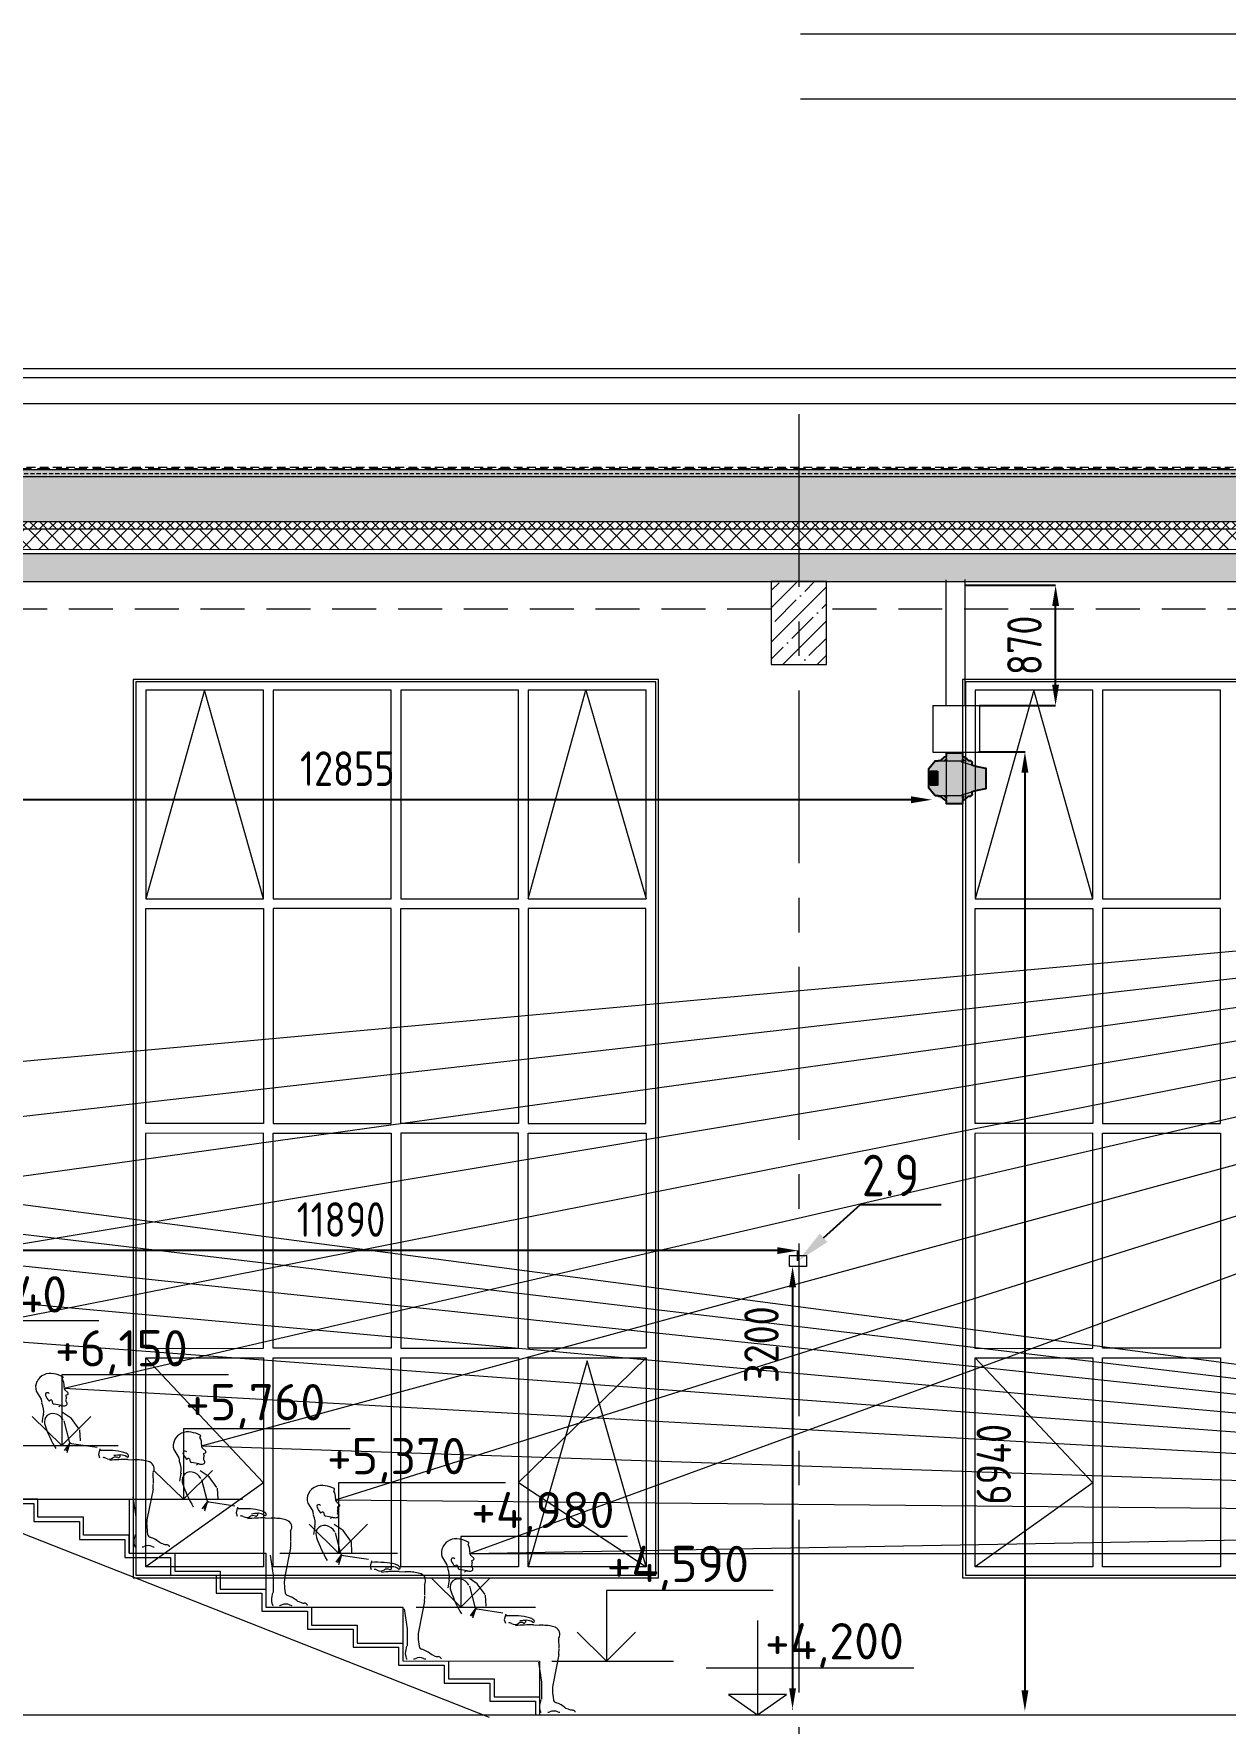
# Model space of a CAD drawing. Header units: millimetres. Extents: x 304092 to 9387535, y -16707 to 344175.
# Drawn here: x 514773 to 523392, y 161274 to 173497 of the extents above; entities that cross this region are included whole.
import ezdxf
from ezdxf import colors
from ezdxf.entities.mleader import LeaderData, LeaderLine
from ezdxf.math import Vec2, Vec3

# ---------------------------------------------------------------- set-up
doc = ezdxf.new("R2010")
doc.units = ezdxf.units.MM
for name, pattern in [('ADSK_Штрих_ш3 п1_5', [4.5, 3, -1.5]), ('CENTER', [2, 1.25, -0.25, 0.25, -0.25]), ('CONTI', [0]), ('DASHED', [19.05, 12.7, -6.35]), ('DOGSL_1', [0]), ('HIDDEN2', [4.7625, 3.175, -1.5875])]:
    doc.linetypes.add(name, pattern=pattern)
for name, color, linetype, lineweight in [('24_Фасад_разрез_тонкая', 7, 'Continuous', 9), ('Lighting-Moving Light', 7, 'Continuous', 5), ('None', 7, 'Continuous', 5), ('АР_Выноски АПР', 5, 'Continuous', 5), ('АР_Окна', 4, 'Continuous', 9), ('АР_Оси', 7, 'Continuous', 25), ('АР_Отметки', 7, 'Continuous', 5), ('СТЕНЫ кирпич ЛИДЕР', 250, 'Continuous', 15), ('Штриховка', 7, 'Continuous', 5), ('Штриховка в сечении', 7, 'Continuous', 18)]:
    doc.layers.add(name, color=color, linetype=linetype, lineweight=lineweight)
doc.layers.add('EI_DIMS_DETAIL', color=7, linetype='Continuous')
doc.layers.add('PDF _0', color=7, linetype='Continuous')
doc.layers.add('Lighting-Input-2D', color=1, linetype='Continuous', lineweight=25, true_color=0xff0000)
doc.layers.add('АР_лестницы', color=7, linetype='Continuous', lineweight=15, true_color=0xff24ff)
doc.styles.add('PDF ISOCPEUR', font='isocpeur.ttf')
doc.styles.get("Standard").update_dxf_attribs({"font": 'GOST.TTF'})
doc.styles.add('ГОСТ 2.304', font='CS_Gost2304.shx', dxfattribs={"oblique": 10})
doc.dimstyles.get("Standard").update_dxf_attribs({"dimtxt": 250, "dimasz": 150, "dimexe": 0.18, "dimexo": 0.0625, "dimgap": 100, "dimtad": 1, "dimdec": 0, "dimrnd": 5, "dimzin": 0, "dimdsep": 46, "dimtxsty": 'Standard', "dimcen": 0.09, "dimadec": 0, "dimazin": 0, "dimtfac": 1, "dimtdec": 0, "dimtofl": 0, "dimtmove": 0, "dimatfit": 3, "dimfxl": 1, "dimtolj": 1, "dimtzin": 0, "dimarcsym": 0})
doc.dimstyles.new('СПДС', dxfattribs={"dimscale": 100, "dimtxt": 2.5, "dimasz": 2.5, "dimexe": 2, "dimexo": 0.625, "dimgap": 1, "dimtad": 1, "dimdec": 0, "dimrnd": 5, "dimtxsty": 'ГОСТ 2.304', "dimblk": 'OBLIQUE', "dimblk1": 'OBLIQUE', "dimblk2": 'OBLIQUE', "dimcen": 2.5, "dimdle": 2, "dimadec": 0, "dimazin": 2, "dimtfac": 0.75, "dimtdec": 4, "dimtmove": 1, "dimatfit": 3, "dimfxl": 1, "dimtfill": 1, "dimtolj": 1, "dimarcsym": 1})
pattern_1 = [(45, (66643.46, -131420.6), (-123.743687, 123.743687), []), (45, (66767.2, -131420.6), (-123.743687, 123.743687), [218.75, -43.75, 0, -43.75])]

# ---------------------------------------------------------------- blocks, each defined once
blk = doc.blocks.new('A$Cd8d14d9d')
at = {"lineweight": 9, "ltscale": 150}
for p, q in [((0, 682), (0, 0)), ((-372, 341), (1132, 341)), ((-380, 0), (380, 0))]:
    blk.add_line(p, q, dxfattribs=at)
blk.add_lwpolyline([(0, 0), (210, 147), (-210, 147), (0, 0)], dxfattribs=at)
blk = doc.blocks.new('Sentado')
at = {"linetype": 'DOGSL_1', "lineweight": 9, "transparency": 33554687}
for p, q in [((2790, 11712), (2830, 11802)), ((974, 10889), (1322, 10319)), ((2963, 10983), (3165, 10787)), ((3050, 10618), (3171, 10664)), ((1971, 10265), (1896, 10219)), ((2059, 10254), (2111, 10050)), ((2708, 9894), (2214, 9986)), ((3057, 10289), (3038, 10259)), ((3039, 10542), (3075, 10442)), ((6797, 6420), (6658, 6447)), ((7319, 6140), (7736, 6120)), ((9077, 4079), (8682, 2079)), ((7827, 949), (7749, 579))]:
    blk.add_line(p, q, dxfattribs=at)
at = {"lineweight": 9, "transparency": 33554687}
for p, q in [((3425, 8987), (2805, 9404)), ((2884, 8817), (3260, 7396)), ((3964, 8253), (3425, 8987)), ((4043, 7436), (4007, 8213)), ((3329, 7322), (2921, 6779)), ((3291, 7277), (3049, 6733)), ((3314, 7300), (3102, 6605)), ((3425, 7249), (5196, 6990)), ((5396, 6887), (5298, 6487)), ((5298, 6487), (5374, 6268)), ((9101, 4510), (9088, 5206)), ((7669, 3550), (7874, 2163)), ((7874, 2163), (7874, 981))]:
    blk.add_line(p, q, dxfattribs=at)
at = {"linetype": 'DOGSL_1', "lineweight": 9, "transparency": 33554687}
for centre, radius, start, end in [((1939, 11098), 1016, 75.83024, 153.53111), ((1939, 10204), 1895, 62.8769, 82.4464), ((2774, 11834), 64.1, 330.49799, 63.97913), ((1730, 10656), 122, 139.18709, 210.24487), ((2819, 11077), 1289, 201.98834, 221.22925), ((1749, 10614), 165, 41.4408, 132.28345), ((2063, 11283), 844, 356.15021, 30.59104), ((3146, 11155), 251, 163.48421, 223.2568), ((3097, 10573), 65.5, 135.97728, 207.34866), ((3108, 10711), 94.6, 354.55518, 54.52964), ((3117, 10740), 93.2, 304.91904, 336.16299), ((949, 10119), 424, 356.20892, 28.24292), ((109, 9485), 1385, 349.715, 24.18256), ((1876, 10240), 28.6, 203.61273, 312.9902), ((2009, 10212), 64.6, 39.89127, 126.01247), ((2234, 10136), 151, 215.37837, 258.47928), ((2708, 9695), 196, 84.25864, 145.16077), ((2916, 10873), 1001, 258.00946, 273.08389), ((2963, 10051), 177, 272.27405, 312.05887), ((3135, 10214), 108, 156.64481, 219.43782), ((3028, 10423), 51.2, 293.05493, 21.87092), ((2990, 10326), 76.7, 331.29785, 40.41789), ((3288, 10330), 300, 217.89586, 228.55344), ((3013, 10001), 107, 310.18784, 354.99676), ((2961, 10012), 160, 352.89493, 36.21355), ((5843, 8216), 4491, 166.57761, 173.78009), ((2289, 8736), 741, 154.92025, 199.01193), ((10079, 11483), 9001, 199.39114, 210.55596), ((2126, 8742), 594, 77.17319, 148.71125), ((2118, 8514), 819, 27.289, 80.19049), ((5809, -952), 7730, 86.44231, 93.28277), ((5660, 6029), 250, 57.91765, 107.67437), ((6030, 6619), 447, 237.9171, 307.24628), ((7132, -2959), 9101, 88.82567, 96.62397), ((6187, 3840), 2925, 72.99943, 87.99907), ((6474, 5951), 358, 63.44314, 119.14853), ((11783, -41713), 48432, 95.86208, 96.42117), ((6667, 6398), 131, 255.60486, 9.39341), ((6826, 5706), 759, 55.90933, 89.17058), ((6890, 5990), 665, 46.06625, 76.79908), ((7312, 6394), 84.1, 224.12047, 306.88193), ((7282, 6397), 100, 14.70628, 46.06335), ((7332, 6366), 50, 306.87726, 350.32626), ((7232, 6383), 152, 350.32834, 14.70837), ((7844, 2664), 3457, 83.25461, 91.80514), ((8265, 5498), 600, 73.2267, 91.4309), ((8079, 3657), 2442, 71.74488, 81.51806), ((8657, 5506), 500, 326.57718, 68.56634), ((1361, 4780), 7747, 354.81024, 357.58261), ((10332, 1683), 1697, 166.51143, 183.51819), ((14703, 1891), 6073, 182.93919, 188.86362), ((8598, 454), 858, 171.62169, 203.00763), ((7861, 134), 54.5, 195.6293, 274.03668), ((8252, 848), 771, 274.54236, 285.94754), ((8741, -497), 664, 66.28297, 114.69451), ((8950, 993), 250, 188.86343, 251.5233), ((8210, -1222), 2085, 49.04259, 71.52352), ((9166, 487), 408, 247.18005, 269.39294), ((9016, -1707), 2135, 69.91363, 74.78137), ((10064, 996), 765, 245.71335, 267.24252), ((10027, 1), 231, 35.37014, 89.8565), ((10192, 109), 34.2, 299.20462, 47.34081)]:
    blk.add_arc(centre, radius, start, end, dxfattribs=at)
at = {"lineweight": 9, "transparency": 33554687}
for centre, radius, start, end in [((1794, 11153), 862, 152.98476, 197.8519), ((3454, 7447), 200, 194.84898, 261.67912)]:
    blk.add_arc(centre, radius, start, end, dxfattribs=at)
blk = doc.blocks.new('_Oblique')
at = {"color": 0, "linetype": 'ByBlock', "lineweight": -2}
blk.add_line((-0.5, -0.5), (0.5, 0.5), dxfattribs=at)
blk = doc.blocks.new('*D74')
at = {"layer": 'Defpoints', "color": 0, "lineweight": 9, "ltscale": 100, "transparency": 16777216}
for p in [(532004, 167637), (527132, 163580), (517925, 162502, -1900), (517926, 162502, -1900), (531849, 162502)]:
    blk.add_point(p, dxfattribs=at)
at = {"layer": 'EI_DIMS_DETAIL', "color": 0, "lineweight": -2, "ltscale": 100, "transparency": 16777216}
blk.add_arc((517924, 162502), 9271, 0, 20.0369, dxfattribs=at)
at = {"layer": 'EI_DIMS_DETAIL', "color": 0, "lineweight": -2, "ltscale": 100, "transparency": 16777216, "xscale": 250, "yscale": 250, "zscale": 250}
for p, rotation in [((526634, 165679), 110.0368839737854), ((527195, 162502), 270)]:
    blk.add_blockref('_Oblique', p, dxfattribs=dict(at, rotation=rotation))
at = {"layer": 'EI_DIMS_DETAIL', "color": 0, "lineweight": 9, "ltscale": 100, "transparency": 16777216, "insert": (527275, 164154), "char_height": 250, "attachment_point": 5, "rotation": 280.0184, "style": 'ГОСТ 2.304', "bg_fill": 3, "box_fill_scale": 1.1, "bg_fill_color": 256, "bg_fill_true_color": 13158600, "bg_fill_transparency": 0}
blk.add_mtext('\\A1;20°', dxfattribs=at)
blk = doc.blocks.new('*D76')
at = {"layer": 'Defpoints', "color": 0, "lineweight": 9, "transparency": 16777216}
for p in [(521607, 168302), (521943, 161362), (521943, 161362)]:
    blk.add_point(p, dxfattribs=at)
at = {"layer": 'EI_DIMS_DETAIL', "color": 0, "lineweight": -2, "transparency": 16777216}
for p, q in [((521607, 168302), (521944, 168302)), ((521943, 168152), (521943, 161512)), ((521943, 161362), (521943, 161362))]:
    blk.add_line(p, q, dxfattribs=at)
at = {"layer": 'EI_DIMS_DETAIL', "color": 0, "lineweight": 9, "transparency": 16777216}
for points in [[(521918, 168152), (521968, 168152), (521943, 168302)], [(521918, 161512), (521968, 161512), (521943, 161362)]]:
    blk.add_solid(points, dxfattribs=at)
at = {"layer": 'EI_DIMS_DETAIL', "color": 0, "lineweight": 9, "transparency": 16777216, "insert": (521718, 163148), "char_height": 250, "attachment_point": 5, "rotation": 90}
blk.add_mtext('\\A1;6940', dxfattribs=at)
blk = doc.blocks.new('*D77')
at = {"layer": 'Defpoints', "color": 0, "lineweight": 9, "transparency": 16777216}
for p in [(508416, 167956, -950), (508416, 167955), (521269, 167955)]:
    blk.add_point(p, dxfattribs=at)
at = {"layer": 'EI_DIMS_DETAIL', "color": 0, "lineweight": -2, "transparency": 16777216}
for p, q in [((508416, 167956), (508416, 167954)), ((521119, 167955), (508566, 167955)), ((521269, 167955), (521269, 167955))]:
    blk.add_line(p, q, dxfattribs=at)
at = {"layer": 'EI_DIMS_DETAIL', "color": 0, "lineweight": 9, "transparency": 16777216}
for points in [[(508566, 167980), (508566, 167930), (508416, 167955)], [(521119, 167980), (521119, 167930), (521269, 167955)]]:
    blk.add_solid(points, dxfattribs=at)
at = {"layer": 'EI_DIMS_DETAIL', "color": 0, "lineweight": 9, "transparency": 16777216, "insert": (517041, 168180), "char_height": 250, "attachment_point": 5}
blk.add_mtext('\\A1;12855', dxfattribs=at)
blk = doc.blocks.new('*D78')
at = {"layer": 'Defpoints', "color": 0, "lineweight": 9, "transparency": 16777216}
for p in [(521512, 169507), (522165, 169507), (521615, 168637)]:
    blk.add_point(p, dxfattribs=at)
at = {"layer": 'EI_DIMS_DETAIL', "color": 0, "lineweight": -2, "transparency": 16777216}
for p, q in [((521512, 169507), (522165, 169507)), ((522165, 168787), (522165, 169357)), ((521615, 168637), (522165, 168637))]:
    blk.add_line(p, q, dxfattribs=at)
at = {"layer": 'EI_DIMS_DETAIL', "color": 0, "lineweight": 9, "transparency": 16777216}
for points in [[(522140, 169357), (522190, 169357), (522165, 169507)], [(522140, 168787), (522190, 168787), (522165, 168637)]]:
    blk.add_solid(points, dxfattribs=at)
at = {"layer": 'EI_DIMS_DETAIL', "color": 0, "lineweight": 9, "transparency": 16777216, "insert": (521940, 169072), "char_height": 250, "attachment_point": 5, "rotation": 90}
blk.add_mtext('\\A1;870', dxfattribs=at)
blk = doc.blocks.new('Group-202')
at = {"layer": 'Lighting-Input-2D', "linetype": 'Continuous', "lineweight": 0, "true_color": 0x00ffff}
blk.add_hatch(color=4, dxfattribs=at).paths.add_polyline_path([(-52, -122), (48, -122), (48, -172), (-52, -172)])
at = {"layer": 'Lighting-Moving Light', "linetype": 'Continuous', "lineweight": 0, "true_color": 0x00ffff, "transparency": 33554687}
h = blk.add_hatch(color=4, dxfattribs=at)
edge = h.paths.add_edge_path()
edge.add_line((127, -139), (71, -186))
edge.add_line((71, -186), (-71, -186))
edge.add_line((-71, -186), (-127, -139))
edge.add_line((-127, -139), (-127, -119))
edge.add_line((-127, -119), (-130, -116))
edge.add_line((-130, -116), (-130, -100))
edge.add_arc((-125, -90), 11.3, 231.4619, 243.69, ccw=False)
edge.add_arc((-52, -11), 119, 216.854, 227.8944, ccw=False)
edge.add_arc((-40, 0), 135, 204.9608, 217.5053, ccw=False)
edge.add_line((-162, -57), (-185, -57))
edge.add_line((-185, -57), (-185, 57))
edge.add_line((-185, 57), (-162, 57))
edge.add_arc((-40, 0), 135, 132.7569, 154.9971, ccw=False)
edge.add_arc((-129, 96), 4.36, 103.059, 133.878, ccw=False)
edge.add_line((-130, 100), (-130, 116))
edge.add_line((-130, 116), (-118, 127))
edge.add_arc((0, 1670), 1548, 265.6232, 266.354)
edge.add_line((-98, 125), (-87, 164))
edge.add_line((-87, 164), (-87, 164))
edge.add_line((-87, 164), (-75, 225))
edge.add_arc((-74, 225), 0.993, 89.652, 168.5638, ccw=False)
edge.add_line((-74, 226), (74, 226))
edge.add_arc((74, 225), 0.993, 11.4362, 90.348, ccw=False)
edge.add_line((75, 225), (87, 164))
edge.add_line((87, 164), (87, 164))
edge.add_line((87, 164), (98, 125))
edge.add_arc((0, 1670), 1548, 273.646, 274.3768)
edge.add_line((118, 127), (130, 116))
edge.add_line((130, 116), (130, 100))
edge.add_arc((129, 96), 4.36, 46.122, 76.941, ccw=False)
edge.add_arc((40, 0), 135, 25.0029, 47.2431, ccw=False)
edge.add_line((162, 57), (185, 57))
edge.add_line((185, 57), (185, -57))
edge.add_line((185, -57), (162, -57))
edge.add_arc((40, 0), 135, 322.4947, 335.0392, ccw=False)
edge.add_arc((52, -11), 119, 312.1056, 323.146, ccw=False)
edge.add_arc((125, -90), 11.3, 296.31, 308.5381, ccw=False)
edge.add_line((130, -100), (130, -116))
edge.add_line((130, -116), (127, -119))
edge.add_line((127, -119), (127, -139))
edge = h.paths.add_edge_path()
edge.add_line((130, 71), (130, 57))
edge.add_line((130, 57), (142, 57))
edge.add_arc((60, 0), 100, 34.7913, 44.4762)
edge.add_arc((129, 68), 3.3, 40.9213, 76.795)
edge = h.paths.add_edge_path()
edge.add_arc((-60, 0), 100, 135.5238, 145.2087)
edge.add_line((-142, 57), (-130, 57))
edge.add_line((-130, 57), (-130, 71))
edge.add_arc((-129, 68), 3.3, 103.205, 139.0787)
edge = h.paths.add_edge_path()
edge.add_line((-130, -71), (-130, -57))
edge.add_line((-130, -57), (-142, -57))
edge.add_arc((-60, 0), 100, 214.728, 224.4692)
edge.add_arc((-128, -67), 4.96, 223.9551, 248.3394)
edge = h.paths.add_edge_path()
edge.add_arc((60, 0), 100, 315.5308, 325.272)
edge.add_line((142, -57), (130, -57))
edge.add_line((130, -57), (130, -71))
edge.add_arc((128, -67), 4.96, 291.6606, 316.0449)
h = blk.add_hatch(color=4, dxfattribs=at)
edge = h.paths.add_edge_path()
edge.add_line((0, -186), (-71, -186))
edge.add_line((-71, -186), (-127, -139))
edge.add_line((-127, -139), (-127, 45))
edge.add_line((-127, 45), (-121, 51))
edge.add_line((-121, 51), (-87, 164))
edge.add_line((-87, 164), (-87, 164))
edge.add_line((-87, 164), (-75, 225))
edge.add_arc((-74, 225), 0.993, 89.652, 168.5638, ccw=False)
edge.add_line((-74, 226), (74, 226))
edge.add_arc((74, 225), 0.993, 11.4362, 90.348, ccw=False)
edge.add_line((75, 225), (87, 164))
edge.add_line((87, 164), (87, 164))
edge.add_line((87, 164), (121, 51))
edge.add_line((121, 51), (127, 45))
edge.add_line((127, 45), (127, -139))
edge.add_line((127, -139), (71, -186))
edge.add_line((71, -186), (0, -186))
blk.add_hatch(color=4, dxfattribs=at).paths.add_polyline_path([(-185, 57), (185, 57), (185, -57), (-185, -57)])
at = {"layer": 'Lighting-Input-2D', "flags": 128}
blk.add_lwpolyline([(-52, -122), (48, -122), (48, -172), (-52, -172)], close=True, dxfattribs=at)
at = {"layer": 'Lighting-Moving Light', "color": 7, "linetype": 'Continuous', "lineweight": 25, "transparency": 33554687, "flags": 128}
for points in [[(127, -139), (71, -186), (-71, -186), (-127, -139), (-127, -119), (-130, -116), (-130, -100, -0.053406), (-132, -99, -0.04821), (-147, -82, -0.05479), (-162, -57), (-185, -57), (-185, 57), (-162, 57, -0.097347), (-132, 99, -0.13529), (-130, 100), (-130, 116), (-118, 127, 0.003189), (-98, 125), (-87, 164), (-87, 164), (-75, 225, -0.358602), (-74, 226), (74, 226, -0.358602), (75, 225), (87, 164), (87, 164), (98, 125, 0.003189), (118, 127), (130, 116), (130, 100, -0.13529), (132, 99, -0.097347), (162, 57), (185, 57), (185, -57), (162, -57, -0.05479), (147, -82, -0.04821), (132, -99, -0.053406), (130, -100), (130, -116), (127, -119)], [(-131, 70, 0.042284), (-142, 57), (-130, 57), (-130, 71, 0.15782), (-131, 70)], [(130, 71), (130, 57), (142, 57, 0.042284), (131, 70, 0.15782), (130, 71)], [(-130, -71), (-130, -57), (-142, -57, 0.04253), (-131, -70, 0.1068), (-130, -71)], [(131, -70, 0.04253), (142, -57), (130, -57), (130, -71, 0.1068), (131, -70)]]:
    blk.add_lwpolyline(points, format="xyb", close=True, dxfattribs=at)
at = {"layer": 'Lighting-Moving Light', "color": 7, "linetype": 'Continuous', "lineweight": 18, "transparency": 33554687, "flags": 128}
blk.add_lwpolyline([(0, -186), (-71, -186), (-127, -139), (-127, 45), (-121, 51), (-87, 164), (-87, 164), (-75, 225, -0.358602), (-74, 226), (74, 226, -0.358602), (75, 225), (87, 164), (87, 164), (121, 51), (127, 45), (127, -139), (71, -186)], format="xyb", close=True, dxfattribs=at)
blk.add_lwpolyline([(-185, 57), (185, 57), (185, -57), (-185, -57)], close=True, dxfattribs=at)
at = {"layer": 'None', "color": 0, "flags": 1}
for tag in ['3D_Symbol_Name', 'Model_Name', 'Inst_Type', 'FixtureID', 'GDTF_Fixture_Name', 'GDTF_Fixture_Mode', 'Power_Connector', 'Wattage', 'Lamp', 'Frame_Size_Imp', 'Frame_Size_Metric', 'Weight', 'Device_Type', 'Beam_Angle', 'Field_Angle', 'Beam_Angle_2', 'Field_Angle_2', 'Candlepower', 'Num_Channels', 'Remarks', 'Drawn_By']:
    blk.add_attdef(tag, (-185, -186), '', height=0.18, dxfattribs=at)
blk = doc.blocks.new('NNA_TransformGroup (2D)-81')
at = {"layer": 'None', "color": 7, "transparency": 33554687}
blk.add_blockref('Group-202', (0, 0), dxfattribs=at)
blk = doc.blocks.new('Lighting Device (2D)-81')
at = {"layer": 'None', "color": 7, "transparency": 33554687}
blk.add_blockref('NNA_TransformGroup (2D)-81', (0, 0), dxfattribs=at)
at = {"layer": 'None', "color": 0, "flags": 1}
for tag in ['3D_Symbol_Name', 'Model_Name', 'Inst_Type', 'FixtureID', 'GDTF_Fixture_Name', 'GDTF_Fixture_Mode', 'Power_Connector', 'Wattage', 'Lamp', 'Frame_Size_Imp', 'Frame_Size_Metric', 'Weight', 'Device_Type', 'Beam_Angle', 'Field_Angle', 'Beam_Angle_2', 'Field_Angle_2', 'Candlepower', 'Num_Channels', 'Remarks', 'Drawn_By']:
    blk.add_attdef(tag, (8075, -9011), '', height=0.18, dxfattribs=at)
blk = doc.blocks.new('*D82')
at = {"color": 0, "lineweight": -2, "transparency": 16777216}
for p, q in [((520262, 164578), (520262, 164578)), ((520262, 164428), (520262, 161527)), ((520258, 161377), (520262, 161377))]:
    blk.add_line(p, q, dxfattribs=at)
at = {"color": 0, "lineweight": 9, "transparency": 16777216}
for points in [[(520237, 164428), (520287, 164428), (520262, 164578)], [(520237, 161527), (520287, 161527), (520262, 161377)]]:
    blk.add_solid(points, dxfattribs=at)
at = {"layer": 'Defpoints', "color": 0, "lineweight": 9, "transparency": 16777216}
for p in [(520262, 164578), (520257, 161377, -950), (520262, 161377)]:
    blk.add_point(p, dxfattribs=at)
at = {"color": 0, "lineweight": 9, "transparency": 16777216, "insert": (520037, 164013), "char_height": 250, "attachment_point": 5, "rotation": 90}
blk.add_mtext('\\A1;3200', dxfattribs=at)
blk = doc.blocks.new('*D83')
at = {"color": 0, "lineweight": -2, "transparency": 16777216}
for p, q in [((508413, 164862), (508413, 164693)), ((520151, 164693), (508563, 164693)), ((520301, 164618), (520301, 164693))]:
    blk.add_line(p, q, dxfattribs=at)
at = {"color": 0, "lineweight": 9, "transparency": 16777216}
for points in [[(508563, 164718), (508563, 164668), (508413, 164693)], [(520151, 164718), (520151, 164668), (520301, 164693)]]:
    blk.add_solid(points, dxfattribs=at)
at = {"layer": 'Defpoints', "color": 0, "lineweight": 9, "transparency": 16777216}
for p in [(508413, 164862), (508413, 164693), (520301, 164618)]:
    blk.add_point(p, dxfattribs=at)
at = {"color": 0, "lineweight": 9, "transparency": 16777216, "insert": (516995, 164918), "char_height": 250, "attachment_point": 5}
blk.add_mtext('\\A1;11890', dxfattribs=at)

msp = doc.modelspace()

# ---------------------------------------------------------------- hatches: boundary and pattern name
at = {"lineweight": 9, "ltscale": 100, "transparency": 33554687}
h = msp.add_hatch(dxfattribs=at)
h.set_pattern_fill('ANSI35', color=0, scale=700)
h.set_pattern_definition(pattern_1)
h.paths.add_polyline_path([(556567.1, 169734), (507752.1, 169733.9), (507752.2, 169534), (519852.3, 169533.9), (519908.2, 169534), (556567.1, 169534)])
h = msp.add_hatch(dxfattribs=at)
h.set_pattern_fill('ANSI35', color=0, scale=700)
h.set_pattern_definition(pattern_1)
h.paths.add_polyline_path([(520506.5, 169534), (520107.8, 169534), (520107.3, 168934), (520307.1, 168934), (520107.3, 168934), (520508.2, 168934)])
at = {"layer": 'Штриховка', "lineweight": 9, "transparency": 33554636}
h = msp.add_hatch(dxfattribs=at)
h.set_pattern_fill('AR-SAND', color=256, scale=20)
h.set_pattern_definition([(37.5, (66643.462, -131419.96), (-1.2598672, 38.5364754), [0, -30.4, 0, -34, 0, -32.5]), (7.5, (66643.46, -131419.96), (35.395534, 56.4429213), [0, -16.4, 0, -27.4, 0, -10.5]), (327.5, (66618.862, -131419.96), (62.2828372, 0.113181), [0, -10, 0, -36, 0, -47]), (317.5, (66618.86, -131419.96), (60.122532, 17.5535113), [0, -5, 0, -23.6, 0, -27])])
h.paths.add_polyline_path([(556181.4, 170345.5), (556181.4, 170293.6), (508132.9, 170293.5), (508132.9, 170345.6)])
h = msp.add_hatch(dxfattribs=at)
h.set_pattern_fill('ANSI37', color=256, scale=400)
h.set_pattern_definition([(45, (372393.857, -131392.87), (-35.355339, 35.355339), []), (135, (372393.857, -131392.87), (-35.355339, -35.355339), [])])
h.paths.add_polyline_path([(556181.4, 169966), (556181.4, 169914), (508132.9, 169914), (508132.9, 169966)])
h = msp.add_hatch(dxfattribs=at)
h.set_pattern_fill('ANSI37', color=256, scale=700)
h.set_pattern_definition([(45, (66643.53, -131390.56), (-61.871843, 61.871843), []), (135, (66643.53, -131390.56), (-61.871843, -61.871843), [])])
h.paths.add_polyline_path([(556057.2, 169914), (508392.2, 169914), (508392.3, 169764.1), (519752.3, 169763.9), (519778.5, 169764), (556057.2, 169764)])
at = {"layer": 'Штриховка в сечении', "lineweight": 9, "ltscale": 2, "transparency": 33554636}
h = msp.add_hatch(dxfattribs=at)
h.set_pattern_fill('GRAVEL', color=256, scale=400)
h.set_pattern_definition([(228.0127875, (66931.462, -131020.605), (-3200, -3600), [53.8144, -5327.63522]), (184.9697407, (66895.462, -131060.605), (4800, 400), [92.3472, -9142.3699]), (132.510447, (66803.462, -131068.605), (4000, -4400), [65.1152, -6446.41304]), (267.273689, (66647.462, -131168.605), (400, 8000), [84.0952, -8325.42322]), (292.833654, (66643.462, -131252.605), (-2000, 4800), [82.462, -8163.74925]), (357.273689, (66675.462, -131328.605), (-8000, 400), [84.0952, -8325.42322]), (37.6942405, (66759.462, -131332.605), (-5200, -4000), [111.2116, -11009.93942]), (72.2553284, (66847.462, -131264.605), (2800, 8800), [104.9952, -10394.5286]), (121.4295656, (66879.462, -131164.605), (-3200, 5200), [84.38, -8353.62924]), (175.236358, (66835.462, -131092.605), (4400, -400), [96.3328, -4720.30503]), (222.3974378, (66739.462, -131084.605), (-4800, -4400), [124.5792, -12333.35]), (138.814075, (67043.46, -131172.605), (-2800, 2400), [42.5204, -4209.53793]), (171.4692344, (67011.462, -131144.605), (5200, -800), [80.8948, -8008.60457]), (225, (66931.46, -131132.6), (-4e-14, -400), [56.5684, -509.11702]), (203.19859, (66903.46, -131084.605), (2000, 800), [30.4632, -3015.84604]), (291.80141, (66875.46, -131096.605), (-400, 1200), [43.0812, -2110.98472]), (30.963757, (66891.46, -131136.605), (1200, 800), [69.9716, -2262.40916]), (161.56505, (66951.46, -131100.6), (800, -400), [50.5964, -1214.31466]), (16.3895403, (66643.462, -131096.605), (4000, 1200), [70.88, -7017.13806]), (70.346176, (66711.462, -131076.605), (-1600, -4400), [59.4644, -5886.9631]), (293.19859, (66951.46, -131020.605), (-800, 2000), [60.926, -2985.38324]), (343.6104597, (66975.462, -131076.605), (-4000, 1200), [70.88, -7017.13806]), (339.443955, (66643.46, -131344.605), (-2000, 800), [68.352, -3349.2495]), (294.7751406, (66707.462, -131368.605), (-2000, 4400), [57.2712, -5669.85723]), (66.80141, (66955.46, -131420.605), (800, 2000), [60.926, -2985.38324]), (17.3540246, (66979.462, -131364.605), (-5200, -1600), [67.0524, -6638.16945]), (69.443955, (66759.46, -131420.605), (-800, -2000), [34.176, -3383.4255]), (101.309932, (66931.46, -131420.605), (-400, 1600), [20.396, -2019.2118]), (165.963757, (66927.46, -131400.605), (1200, -400), [82.462, -1566.78025]), (186.009006, (66847.462, -131380.605), (4000, 400), [76.42, -7565.56927]), (303.690068, (66891.46, -131172.6), (-400, 800), [57.6888, -1384.5317]), (353.1572266, (66923.462, -131220.605), (6800, -800), [100.7176, -9971.02505]), (60.945396, (67023.46, -131232.605), (-1600, -2800), [41.1824, -4077.06966]), (90, (67043.46, -131196.6), (-400, 400), [24, -376]), (120.256437, (66839.462, -131368.605), (1600, -2800), [55.5696, -5501.408]), (48.0127875, (66811.462, -131320.605), (3200, 3600), [107.6288, -5273.82082]), (0, (66883.46, -131240.6), (400, 400), [104, -296]), (325.3048465, (66987.462, -131240.605), (4000, -2800), [63.2456, -6261.30972]), (254.054604, (67039.46, -131276.605), (-400, -1600), [58.2408, -2853.80316]), (207.6459754, (67023.462, -131332.605), (-7600, -4000), [94.826, -9387.78967]), (175.4260787, (66939.462, -131376.605), (-5200, 400), [100.3196, -9931.62936])])
h.paths.add_polyline_path([(556180.9, 170293.5), (508132.9, 170293.5), (508132.9, 169966), (519752.3, 169966), (519894.5, 169966), (556181.9, 169966)])

# ---------------------------------------------------------------- linework, layer by layer
at = {"lineweight": 9, "ltscale": 150}
msp.add_line((508132.9, 170345.5), (556181.4, 170345.5), dxfattribs=at)
at = {"linetype": 'ADSK_Штрих_ш3 п1_5', "lineweight": 9, "ltscale": 10}
msp.add_line((508132.9, 170315.6), (556181.4, 170315.6), dxfattribs=at)
at = {"color": 1, "lineweight": 9}
for p, q in [((521374.4, 168636.7), (521374.4, 169546.3)), ((521511.1, 168636.7), (521511.1, 169548.5))]:
    msp.add_line(p, q, dxfattribs=at)
at = {"lineweight": 9}
for p, q in [((521277.3, 168636.7), (521277.3, 168298.7)), ((521615.3, 168636.7), (521615.3, 168298.7)), ((521277.3, 168298.7), (521615.3, 168298.7))]:
    msp.add_line(p, q, dxfattribs=at)
at = {"color": 4, "lineweight": 9, "ltscale": 100}
for p, q in [((521277.3, 168636.7), (521615.3, 168636.7)), ((510031.3, 165640.5, -950), (532004, 167637)), ((511031.7, 165246.7, -950), (532004, 167637)), ((512024.6, 164863.7, -1900), (532004, 167637)), ((512999, 164460, -1900), (532004, 167637)), ((513999.3, 164077.8, -1900), (532004, 167637)), ((514988.9, 163698.5, -1900), (532004, 167637)), ((515986, 163280.1, -1900), (532004, 167637)), ((516955.7, 162889, -1900), (532004, 167637)), ((510031.3, 165640.5, -950), (532001.9, 162748.6)), ((532001.9, 162748.6), (511031.7, 165246.7, -950)), ((532001.9, 162748.6), (512024.6, 164863.7, -1860)), ((532001.9, 162748.6), (512999, 164460, -1900)), ((532001.9, 162748.6), (513997.4, 164079.6, -1860)), ((514990.8, 163698.5, -1860), (532001.9, 162748.6)), ((515986, 163280.1, -1860), (532001.9, 162748.6)), ((516955.7, 162889, -1900), (532001.9, 162748.6)), ((517926.5, 162502.1, -1900), (532001.9, 162748.6))]:
    msp.add_line(p, q, dxfattribs=at)
at = {"color": 12, "lineweight": 9, "ltscale": 100, "true_color": 0xe00000}
msp.add_line((517924.9, 162502.4, -1900), (532004, 167637), dxfattribs=at)
at = {"color": 1, "lineweight": 9, "ltscale": 100}
msp.add_line((517926.5, 162502.1, -1900), (531849.4, 162502.1), dxfattribs=at)
at = {"lineweight": 9, "ltscale": 100}
msp.add_lwpolyline([(520107.3, 168934), (520507, 168934), (520507, 169534), (520107.3, 169534)], close=True, dxfattribs=at)
at = {"layer": '24_Фасад_разрез_тонкая', "linetype": 'DASHED', "lineweight": 9, "ltscale": 7}
msp.add_line((508132.9, 170351.5), (556181.4, 170351.5), dxfattribs=at)
at = {"layer": '24_Фасад_разрез_тонкая', "linetype": 'DASHED', "lineweight": 9, "ltscale": 5}
msp.add_line((508243.9, 170361.8), (556076.3, 170361.8), dxfattribs=at)
at = {"layer": '24_Фасад_разрез_тонкая', "lineweight": 9}
for points in [[(556181.4, 169966), (508132.9, 169966)], [(556058.2, 169765.1), (508392.3, 169764.1)]]:
    msp.add_lwpolyline(points, dxfattribs=at)
at = {"layer": 'PDF _0', "lineweight": 9, "elevation": -1900}
for points in [[(515242.1, 164184), (514036.2, 164184), (514036.2, 163674), (513822.9, 163882.9), (514036.2, 163674), (514245.1, 163882.9)], [(516181.2, 163794), (514975.3, 163794), (514975.3, 163284), (514761.9, 163492.9), (514975.3, 163284), (515184.2, 163492.9)], [(517061.3, 163404), (515855.4, 163404), (515855.4, 162894), (515642, 163102.9), (515855.4, 162894), (516064.3, 163102.9)]]:
    msp.add_lwpolyline(points, dxfattribs=at)
at = {"layer": 'PDF _0', "lineweight": 9}
for points in [[(518184.1, 163013.9), (516978.2, 163013.9), (516978.2, 162504), (516764.8, 162712.9), (516978.2, 162504), (517187.1, 162712.9)], [(519068.7, 162623.9), (517862.7, 162623.9), (517862.7, 162114), (517649.4, 162322.9), (517862.7, 162114), (518071.7, 162322.9)], [(520122.6, 162233.9), (518916.7, 162233.9), (518916.7, 161724), (518703.3, 161932.9), (518916.7, 161724), (519125.6, 161932.9)]]:
    msp.add_lwpolyline(points, dxfattribs=at)
at = {"layer": 'АР_Выноски АПР', "lineweight": 9}
for p, q in [((520318.6, 173496.6), (533275.3, 173496.6)), ((520318.6, 173026.8), (533275.3, 173026.8))]:
    msp.add_line(p, q, dxfattribs=at)
at = {"layer": 'АР_лестницы', "color": 3, "linetype": 'HIDDEN2', "lineweight": 9, "ltscale": 100}
for p, q in [((520107.3, 169334.2), (514507, 169334.2)), ((526107.3, 169334.2), (520507, 169334.2))]:
    msp.add_line(p, q, dxfattribs=at)
at = {"layer": 'АР_лестницы', "color": 18, "linetype": 'CONTI', "lineweight": 9, "ltscale": 10, "true_color": 0x000000}
msp.add_line((509569.3, 164664, 2028.5), (518066.2, 161316.9, 71.6), dxfattribs=at)
for points in [[(512792.1, 163513.8), (513122.1, 163513.8), (513122.1, 163383.8), (513452.1, 163384), (513452.1, 163254), (513782.1, 163253.8), (513782.1, 163123.8), (514112.1, 163123.8), (514112.1, 162993.8), (514442.1, 162993.8), (514442.1, 162863.8), (514772.1, 162863.8), (514772.1, 162733.8), (515102.1, 162733.8), (515102.1, 162603.8), (515432.1, 162603.8), (515432.1, 162473.8), (515762.1, 162473.8), (515762.1, 162373.8)], [(515462.1, 162503.8), (515462.1, 162633.8), (515132.1, 162633.8), (515132.1, 162763.8), (514802.1, 162763.8), (514802.1, 162893.8), (514472.1, 162893.8)], [(515462.1, 162503.8), (515792.1, 162503.8), (515792.1, 162373.8), (516122.1, 162374.1), (516122.1, 162244.1), (516452.1, 162244.1), (516452.1, 162114.1), (516782.1, 162113.8), (516782.1, 161983.8), (517112.1, 161983.8), (517112.1, 161853.8), (517442.1, 161854.1), (517442.1, 161724.1), (517772.1, 161724), (517772.1, 161594), (518102.1, 161594), (518102.1, 161464), (518432.1, 161464.1), (518432.1, 161334.1), (518432.1, 161334.1), (518432.1, 161334.1)], [(515462.1, 162473.8), (515762.1, 162473.8), (515762.1, 162343.8), (516092.1, 162344.1), (516092.1, 162214.1), (516422.1, 162214.1), (516422.1, 162084.1), (516752.1, 162083.8), (516752.1, 161953.8), (517082.1, 161953.8), (517082.1, 161823.8), (517412.1, 161824.1), (517412.1, 161694.1), (517742.1, 161694), (517742.1, 161564), (518072.1, 161564), (518072.1, 161434), (518402.1, 161434.1), (518402.1, 161334.1)]]:
    msp.add_lwpolyline(points, dxfattribs=at)
at = {"layer": 'АР_Окна', "lineweight": 9, "ltscale": 150, "elevation": -0.2}
for points in [[(519292, 168826), (515492, 168826), (515492, 162326), (519292, 162326)], [(519272, 168807.5), (515512, 168807.5), (515512, 162346), (519272, 162346)], [(525292, 168826), (521492, 168826), (521492, 162326), (525292, 162326)], [(525272, 168807.5), (521512, 168807.5), (521512, 162346), (525272, 162346)], [(515582, 167237.1), (516434.5, 167237.1), (516434.5, 168747.5), (515582, 168747.5)], [(516504.5, 167237.1), (517357, 167237.1), (517357, 168747.5), (516504.5, 168747.5)], [(517427, 167237.1), (518279.5, 167237.1), (518279.5, 168747.5), (517427, 168747.5)], [(518349.5, 167237.1), (519202, 167237.1), (519202, 168747.5), (518349.5, 168747.5)], [(521582, 167237.1), (522434.5, 167237.1), (522434.5, 168747.5), (521582, 168747.5)], [(522504.5, 167237.1), (523357, 167237.1), (523357, 168747.5), (522504.5, 168747.5)], [(516434.5, 165611.7), (515582, 165611.7), (515582, 167167.1), (516434.5, 167167.1)], [(517357, 165611.7), (517357, 167167.1), (516504.5, 167167.1), (516504.5, 165611.7)], [(517427, 165611.7), (517427, 167167.1), (518279.5, 167167.1), (518279.5, 165611.7)], [(518349.5, 165611.7), (519199.8, 165611.7), (519199.8, 167167.1), (518349.5, 167167.1)], [(522434.5, 165611.7), (521582, 165611.7), (521582, 167167.1), (522434.5, 167167.1)], [(523357, 165611.7), (523357, 167167.1), (522504.5, 167167.1), (522504.5, 165611.7)], [(516434.5, 165541.7), (515580.8, 165540.3), (515580.8, 163984.9), (516434.5, 163986.4)], [(517357, 165541.7), (517357, 163986.4), (516504.5, 163986.4), (516504.5, 165541.7)], [(517427, 165541.7), (517427, 163986.4), (518279.5, 163986.4), (518279.5, 165541.7)], [(518349.5, 165541.7), (519202, 165541.7), (519202, 163986.4), (518349.5, 163986.4)], [(522434.5, 165541.7), (521580.8, 165540.3), (521580.8, 163984.9), (522434.5, 163986.4)], [(523357, 165541.7), (523357, 163986.4), (522504.5, 163986.4), (522504.5, 165541.7)], [(516434.5, 162406), (515582, 162406), (515582, 163916.4), (516434.5, 163916.4)], [(516504.5, 163916.4), (517357, 163916.4), (517357, 162406), (516504.5, 162406)], [(517427, 163916.4), (518279.5, 163916.4), (518279.5, 162406), (517427, 162406)], [(518349.5, 163916.4), (519202, 163916.4), (519202, 162406), (518349.5, 162406)], [(522434.5, 162406), (521582, 162406), (521582, 163916.4), (522434.5, 163916.4)], [(522504.5, 163916.4), (523357, 163916.4), (523357, 162406), (522504.5, 162406)]]:
    msp.add_lwpolyline(points, close=True, dxfattribs=at)
for points in [[(516434.5, 167237.1), (516008.3, 168747.5), (515582, 167237.1)], [(518349.5, 167237.1), (518765.8, 168747.5), (519202, 167237.1)], [(522434.5, 167237.1), (522008.3, 168747.5), (521582, 167237.1)], [(515582, 163916.4), (516434.5, 163013.7), (515582, 162406)], [(519202, 163916.4), (518279.5, 163015.2), (519202, 162406), (518775.8, 163896.4), (518349.5, 162406)], [(521582, 163916.4), (522434.5, 163013.7), (521582, 162406)]]:
    msp.add_lwpolyline(points, dxfattribs=at)
at = {"layer": 'АР_Оси', "color": 6, "linetype": 'CENTER', "lineweight": 9, "ltscale": 1000}
msp.add_line((520307.1, 170745.4), (520307.1, 151913.8), dxfattribs=at)
at = {"layer": 'АР_Отметки', "color": 18, "lineweight": 9, "true_color": 0x000000}
for p, q in [((514568.2, 163284, -1900), (515382.4, 163284, -1900)), ((515428.5, 162894, -1900), (516282.4, 162894, -1900)), ((516551.7, 162504), (517404.7, 162504)), ((517539.8, 162114), (518402.3, 162114)), ((518519.5, 161724), (519401.2, 161724))]:
    msp.add_line(p, q, dxfattribs=at)
at = {"layer": 'СТЕНЫ кирпич ЛИДЕР', "lineweight": 9, "ltscale": 100}
for p, q in [((507572, 171073.9), (556747.3, 171073.9)), ((508418.1, 171009.1), (556043.3, 171009.1)), ((508398, 170822.9), (556055.2, 170822.9)), ((508132.9, 170293.5), (556181.4, 170293.5)), ((508392.3, 169914.1), (556181.4, 169914)), ((508392.1, 169534), (532487, 169534)), ((508392.1, 161334), (532107, 161334))]:
    msp.add_line(p, q, dxfattribs=at)
msp.add_lwpolyline([(507752.1, 169534), (556567.1, 169534), (556567.1, 169734), (507752.1, 169734)], close=True, dxfattribs=at)
at = {"layer": 'СТЕНЫ кирпич ЛИДЕР', "lineweight": 9, "ltscale": 100, "elevation": -1900}
msp.add_lwpolyline([(508392.1, 164844.1), (509612.1, 164844.1), (509612.1, 164844.1), (510512.1, 164844.1), (510512.1, 164454.1), (511502.1, 164454.1), (511502.1, 164064.1), (512492.1, 164064), (512492.1, 163674), (513482.1, 163674), (513482.1, 163284), (514472.1, 163284), (514472.1, 162894), (515462.1, 162894), (515462.1, 162504)], dxfattribs=at)
at = {"layer": 'СТЕНЫ кирпич ЛИДЕР', "lineweight": 9, "ltscale": 100}
msp.add_lwpolyline([(515462.1, 162504), (516452.1, 162504), (516452.1, 162114.1), (517442.1, 162114), (517442.1, 161724.1), (518432.1, 161724), (518432.1, 161334.1)], dxfattribs=at)

# ---------------------------------------------------------------- block references
at = {"lineweight": 9, "transparency": 33554687, "xscale": 0.1042973722644112, "yscale": 0.1042973722644112, "zscale": 0.1042973722644112}
for p in [(514688.5, 162541.1, -1900), (515684, 162118.4, -1900), (516652.6, 161731.3, -1900), (517623.8, 161344.7, -1900)]:
    msp.add_blockref('Sentado', p, dxfattribs=at)
at = {"lineweight": 9, "ltscale": 150}
msp.add_blockref('A$Cd8d14d9d', (520008.4, 161334), dxfattribs=at)
at = {"layer": 'None', "color": 7, "lineweight": 9, "transparency": 33554687, "rotation": 270}
msp.add_blockref('Lighting Device (2D)-81', (521433.4, 168109.4, 7364.2), dxfattribs=at)

# ---------------------------------------------------------------- texts
at = {"layer": 'PDF _0', "lineweight": 9, "char_height": 262.49, "attachment_point": 7, "style": 'PDF ISOCPEUR'}
for s, insert in [('+6,540', (513986.7, 164184, -1900)), ('+6,150', (514925.8, 163794, -1900)), ('+5,760', (515867.6, 163404, -1900)), ('+5,370', (516893.9, 163013.9)), ('+4,980', (517936.5, 162623.9)), ('+4,590', (518916.7, 162233.9)), ('+4,200', (520062.5, 161674.9))]:
    msp.add_mtext(s, dxfattribs=dict(at, insert=insert))

# ---------------------------------------------------------------- dimensions: what is measured, and where the dimension line sits
at = {"layer": 'EI_DIMS_DETAIL', "lineweight": 9}
dim = msp.add_linear_dim(base=(522164.9, 169507.3), p1=(521615.3, 168636.7), p2=(521512.4, 169507.3), angle=90, dimstyle='Standard', dxfattribs=at)
dim.commit()
dim.dimension.update_dxf_attribs({"geometry": '*D78', "text_midpoint": (521939.8, 169072)})
dim = msp.add_linear_dim(base=(508415.7, 167954.6), p1=(521268.6, 167954.6), p2=(508415.7, 167955.8, -950), dimstyle='Standard', dxfattribs=at)
dim.commit()
dim.dimension.update_dxf_attribs({"geometry": '*D77', "text_midpoint": (517041.1, 167954.6), "dimtype": 160})

# ---------------------------------------------------------------- next in the draw order: dimensions: what is measured, and where the dimension line sits
at = {"layer": 'EI_DIMS_DETAIL', "color": 1, "lineweight": 9, "ltscale": 100}
dim = msp.add_angular_dim_2l(base=(527132.2, 163580.3), line1=((517924.9, 162502.4, -1900), (532004, 167637)), line2=((517926.5, 162502.1, -1900), (531849.4, 162502.1)), dimstyle='СПДС', dxfattribs=at)
dim.commit()
dim.dimension.update_dxf_attribs({"geometry": '*D74', "text_midpoint": (527275.3, 164154)})

# ---------------------------------------------------------------- next in the draw order: linework, layer by layer
at = {"color": 4, "lineweight": 9}
msp.add_lwpolyline([(520239.3, 164656.6), (520363, 164656.6), (520363, 164579.3), (520239.3, 164579.3)], close=True, dxfattribs=at)

# ---------------------------------------------------------------- next in the draw order: dimensions: what is measured, and where the dimension line sits
at = {"lineweight": 9}
dim = msp.add_linear_dim(base=(508412.8, 164692.8), p1=(520301.1, 164618), p2=(508412.8, 164861.6), dimstyle='Standard', dxfattribs=at)
dim.commit()
dim.dimension.update_dxf_attribs({"geometry": '*D83', "text_midpoint": (516995.1, 164692.8), "dimtype": 160})
dim = msp.add_linear_dim(base=(520261.8, 161377), p1=(520261.8, 164577.6), p2=(520257.5, 161377, -950), angle=90, dimstyle='Standard', dxfattribs=at)
dim.commit()
dim.dimension.update_dxf_attribs({"geometry": '*D82', "text_midpoint": (520261.8, 164012.9), "dimtype": 160})
at = {"layer": 'EI_DIMS_DETAIL', "lineweight": 9}
dim = msp.add_linear_dim(base=(521943.4, 161361.9), p1=(521606.6, 168301.9), p2=(521943.4, 161361.9), angle=90, dimstyle='Standard', dxfattribs=at)
dim.commit()
dim.dimension.update_dxf_attribs({"geometry": '*D76', "text_midpoint": (521943.4, 163148.2), "dimtype": 160})

# ---------------------------------------------------------------- next in the draw order: leaders
at = {"lineweight": 9}
ml = msp.add_multileader_mtext('Standard', dxfattribs=at)
ml.set_content('2.9', color=256)
ml.set_leader_properties()
ml.build(insert=Vec2(0, 0))
ml.multileader.update_dxf_attribs({"text_left_attachment_type": 6, "text_right_attachment_type": 6, "arrow_head_size": 250})
ctx = ml.context
ctx.base_point, ctx.char_height, ctx.arrow_head_size, ctx.plane_origin = Vec3(520762.3, 165026.9, 0), 300, 250, Vec3(520377.3, 165775.7, 0)
ctx.left_attachment, ctx.right_attachment = 6, 6
notes = []
notes.append((ctx, [(0, (1, 1, 0), (520754.3, 165026.9, 0), (1, 0), 8, [(0, [(520301.1, 164618, 0)], 0, [])])]))
ctx.mtext.insert, ctx.mtext.flow_direction = Vec3(520764.3, 165386.9, 0), 5
for ctx, leaders in notes:
    for number, flags, end, landing, length, lines in leaders:
        leader = LeaderData()
        leader.index, (leader.has_last_leader_line, leader.has_dogleg_vector, leader.attachment_direction) = number, flags
        leader.last_leader_point, leader.dogleg_vector, leader.dogleg_length = Vec3(end), Vec3(landing), length
        for number, points, colour, breaks in lines:
            line = LeaderLine()
            line.index, line.vertices, line.color, line.breaks = number, Vec3.list(points), colors.encode_raw_color(colour), breaks
            leader.lines.append(line)
        ctx.leaders.append(leader)

doc.saveas('drawing.dxf')
